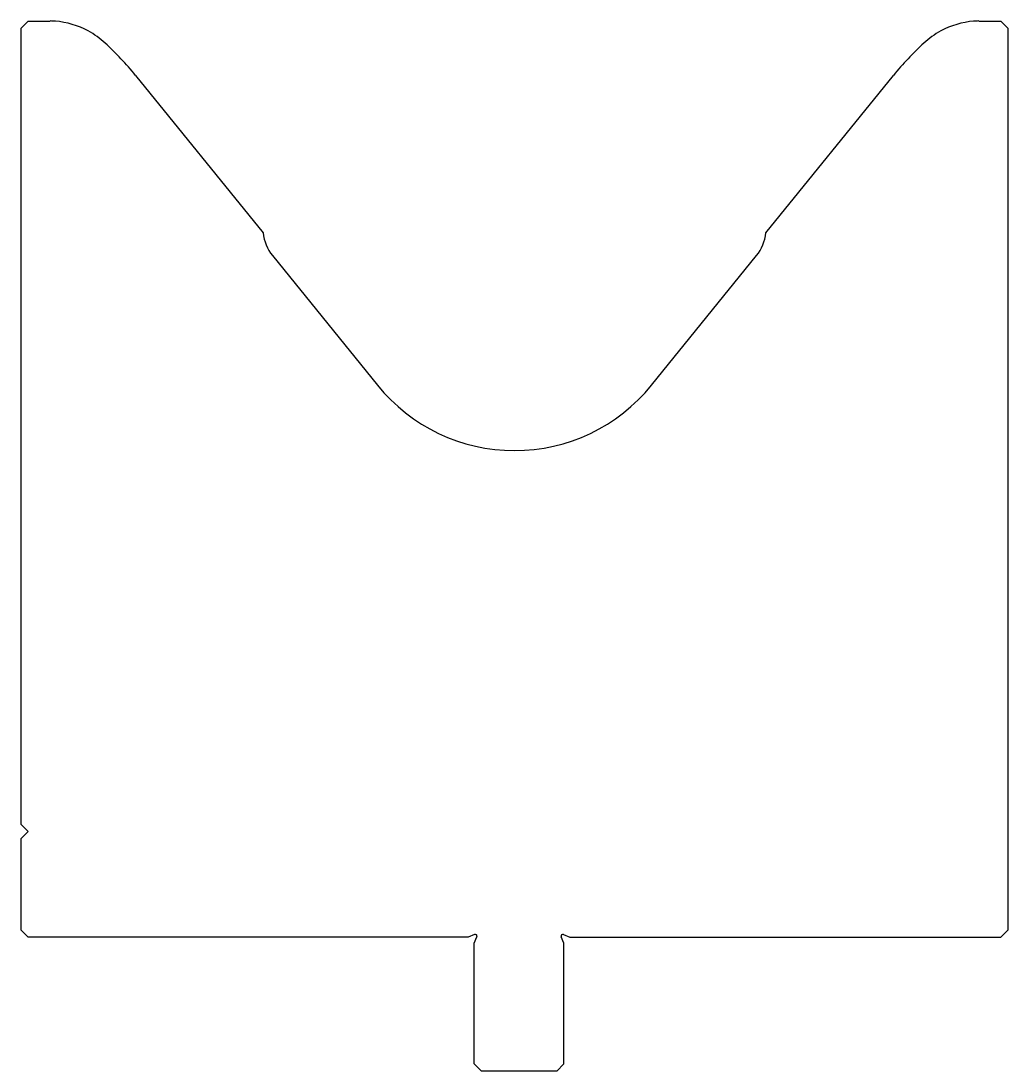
# Model space of a CAD drawing. Header units: metres. Extents: x 37 to 177, y 85 to 234.
import ezdxf

# ---------------------------------------------------------------- set-up
doc = ezdxf.new("R2010")
doc.units = ezdxf.units.M

msp = doc.modelspace()

# ---------------------------------------------------------------- linework, layer by layer
for p, q in [((38.121681, 234.142431), (37.121681, 233.142431)), ((38.121681, 234.142431), (41.249564, 234.142431)), ((172.993799, 234.142431), (176.121681, 234.142431)), ((177.121681, 233.142431), (176.121681, 234.142431)), ((37.121681, 120.142431), (37.121681, 233.142431)), ((177.121681, 233.142431), (177.121681, 105.142431)), ((53.372362, 226.423483), (71.471681, 204.072686)), ((142.771681, 204.072686), (160.871001, 226.423483)), ((72.781755, 200.865864), (87.693032, 182.45197)), ((126.55033, 182.45197), (141.461608, 200.865864)), ((37.121681, 120.142431), (38.121681, 119.142431)), ((38.121681, 119.142431), (37.121681, 118.142431)), ((37.121681, 105.142431), (37.121681, 118.142431)), ((37.121681, 105.142431), (38.121681, 104.142431)), ((101.465112, 104.512502), (100.571681, 104.142431)), ((114.078251, 104.512502), (114.971681, 104.142431)), ((176.121681, 104.142431), (177.121681, 105.142431)), ((100.571681, 104.142431), (38.121681, 104.142431)), ((101.421681, 103.292431), (101.791752, 104.185862)), ((101.421681, 86.142431), (101.421681, 103.292431)), ((114.121681, 103.292431), (113.751611, 104.185862)), ((114.121681, 86.142431), (114.121681, 103.292431)), ((114.971681, 104.142431), (176.121681, 104.142431)), ((101.421681, 86.142431), (102.421681, 85.142431)), ((113.121681, 85.142431), (102.421681, 85.142431)), ((113.121681, 85.142431), (114.121681, 86.142431))]:
    msp.add_line(p, q)
for centre, radius, start, end in [((41.249564, 224.842431), 9.3, 85.420071, 90), ((41.057924, 222.450095), 11.7, 61.468257, 85.420071), ((173.185439, 222.450095), 11.7, 94.579929, 118.531743), ((172.993799, 224.842431), 9.3, 90, 94.579929), ((40.819101, 222.010819), 12.2, 47.511794, 61.468257), ((173.424261, 222.010819), 12.2, 118.531743, 132.488206), ((20.417456, 199.737126), 42.405041, 39, 47.511794), ((193.825907, 199.737126), 42.405041, 132.488206, 141), ((77.444631, 204.641786), 6, 185.44269, 219), ((136.798732, 204.641786), 6, 321, 354.55731), ((107.121681, 198.18498), 25, 219, 321), ((101.560782, 104.281532), 0.25, 337.5, 112.5), ((113.98258, 104.281532), 0.25, 67.5, 202.5)]:
    msp.add_arc(centre, radius, start, end)

doc.saveas('drawing.dxf')
